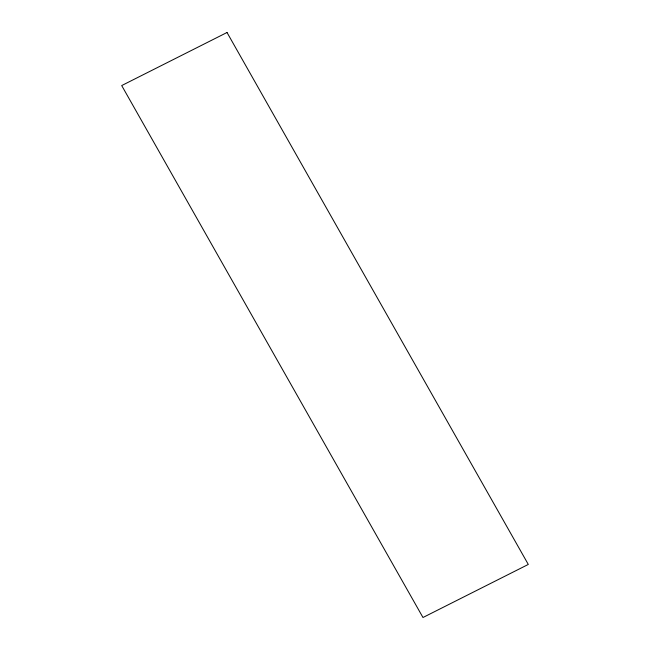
<?xml version="1.0" encoding="UTF-8"?>
<svg xmlns="http://www.w3.org/2000/svg" width="650" height="650" viewBox="0 0 650 650"><rect width="100%" height="100%" fill="white"/><g stroke="black" fill="none" stroke-linecap="round" stroke-linejoin="round"><path stroke-width="0.97" d="M227.021 32.5L121.704 85.564L422.979 617.5L528.296 564.436L227.021 32.5"/></g></svg>
